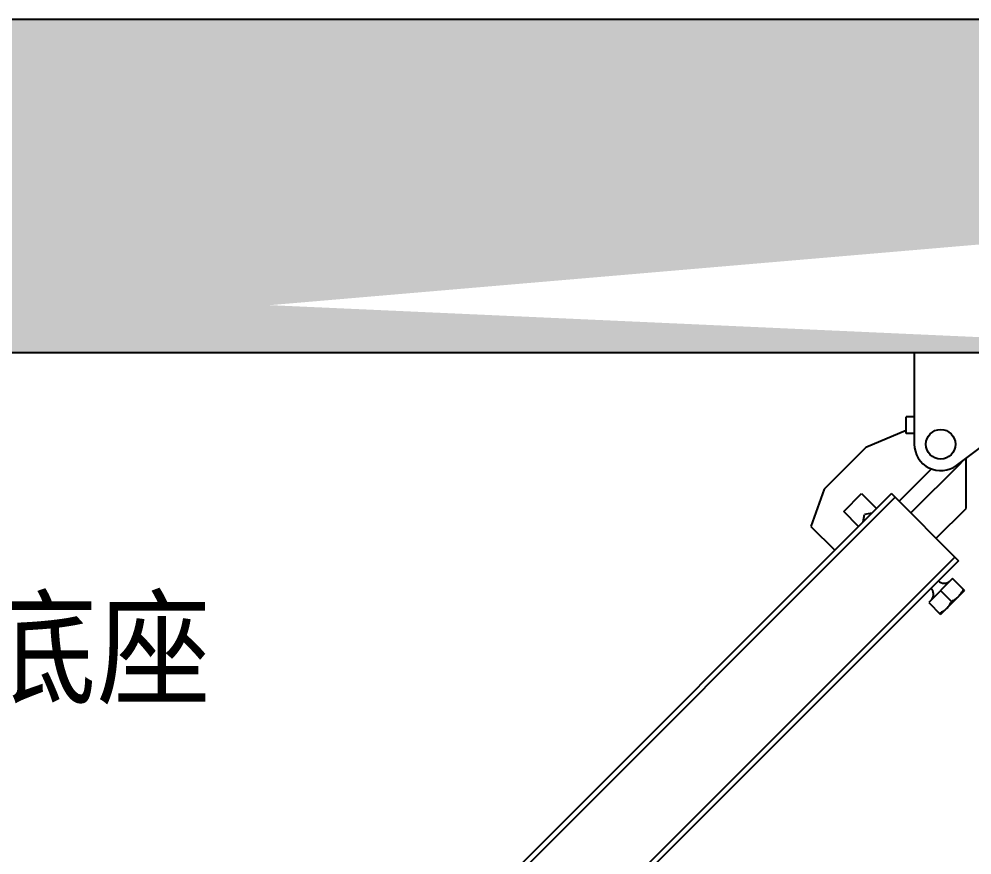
# Model space of a CAD drawing. Extents: x 69728788 to 150676229, y 20327566 to 43663798.
# Drawn here: x 75470643 to 75472698, y 20755051 to 20756853 of the extents above; entities that cross this region are included whole.
import ezdxf

# ---------------------------------------------------------------- set-up
doc = ezdxf.new("R2010")
doc.units = 0
doc.header["$LTSCALE"] = 1000
doc.header["$MEASUREMENT"] = 0
doc.layers.get('0').update_dxf_attribs({"linetype": 'CONTINUOUS'})
for name, color, linetype in [('02___PRT_ALL_AXES', 7, 'CONTINUOUS'), ('03___PRT_ALL_CURVES', 7, 'CONTINUOUS'), ('11122', 7, 'CONTINUOUS'), ('TC', 151, 'CONTINUOUS')]:
    doc.layers.add(name, color=color, linetype=linetype)
doc.styles.add('_TEL_DIM', font='SIMPLEX', dxfattribs={"width": 0.8, "height": 3.5, "bigfont": 'HZTXT'})

msp = doc.modelspace()

# ---------------------------------------------------------------- hatches: boundary and pattern name
at = {"layer": '11122'}
h = msp.add_hatch(dxfattribs=at)
h.set_pattern_fill('AR-CONC', color=256, scale=50, style=0)
h.set_pattern_definition([(50, (74975082.3, 21395942.1), (358.63009, -31.37607), [37.5, -412.5]), (355, (74975082.3, 21395942.1), (-69.37567, 376.09607), [30, -330]), (100.4514, (74975112.18, 21395939.5), (289.25469, 344.71977), [31.8701, -350.57106]), (46.1842, (74975082.3, 21396042.1), (533.62052, -82.7595), [56.25, -618.75]), (96.6356, (74975126.76, 21396035.2), (467.33135, 487.05894), [47.80514, -525.8565]), (351.1842, (74975082.3, 21396042.1), (467.33097, 487.0593), [45, -495]), (21, (74975132.3, 21396017.1), (298.45353, -201.30945), [37.5, -412.5]), (326, (74975132.3, 21396017.1), (121.65767, 362.57502), [30, -330]), (71.4514, (74975157.16, 21396000.32), (420.11131, 161.26525), [31.8701, -350.57106]), (37.5, (74975082.29, 21395942.1), (6.079928, 166.446927), [0, -326, 0, -335, 0, -331.25]), (7.5, (74975082.29, 21395942.1), (131.53477, 197.205856), [0, -191, 0, -318.5, 0, -126.25]), (327.5, (74974970.79, 21395942.1), (266.911218, -11.277436), [0, -125, 0, -390, 0, -517.5]), (317.5, (74974920.8, 21395942.1), (291.593085, 50.05249), [0, -162.5, 0, -259, 0, -367.5])])
edge = h.paths.add_edge_path()
edge.add_line((75462987.9, 20756457.5), (75462603.6, 20756540.9))
edge.add_line((75462603.6, 20756540.9), (75462788.7, 20756612.5))
edge.add_line((75462788.7, 20756404.2), (75462987.9, 20756457.5))
edge.add_line((75462788.7, 20756404.2), (75462788.7, 20756134.3))
edge.add_line((75462788.7, 20756853.4), (75462788.7, 20756612.5))
edge.add_line((75462788.7, 20756853.4), (75473449.6, 20756853.4))
edge.add_line((75462788.7, 20756134.3), (75473449.6, 20756134.3))
edge.add_line((75466885.1, 20756430.2), (75466844.5, 20756430.2))
edge.add_line((75466790.8, 20756480.3), (75466890.9, 20756480.3))
edge.add_line((75466837.2, 20756430.2), (75466796.6, 20756430.2))
edge.add_line((75466837.2, 20756398.4), (75466844.5, 20756398.4))
edge.add_line((75466796.6, 20756353.5), (75466796.4, 20756353.5))
edge.add_line((75466844.5, 20756361.9), (75466837.2, 20756361.9))
edge.add_line((75466885.2, 20756353.5), (75466885.1, 20756353.5))
edge.add_line((75466790.8, 20756480.3), (75466799.1, 20756430.2))
edge.add_line((75466890.9, 20756480.3), (75466882.6, 20756430.2))
edge.add_line((75466885.2, 20756361.9), (75466885.2, 20756134.3))
edge.add_line((75466885.1, 20756430.2), (75466885.1, 20756361.9))
edge.add_line((75466844.5, 20756430.2), (75466844.5, 20756361.9))
edge.add_line((75466837.2, 20756430.2), (75466837.2, 20756361.9))
edge.add_line((75466796.6, 20756430.2), (75466796.6, 20756361.9))
edge.add_line((75466796.4, 20756361.9), (75466796.4, 20756134.3))
edge.add_line((75466307.4, 20756480.6), (75466299.1, 20756430.5))
edge.add_line((75466307.4, 20756480.6), (75466207.2, 20756480.6))
edge.add_line((75466261, 20756430.5), (75466301.6, 20756430.5))
edge.add_line((75466213, 20756430.5), (75466253.7, 20756430.5))
edge.add_line((75466261, 20756398.6), (75466253.7, 20756398.6))
edge.add_line((75466301.6, 20756362.1), (75466301.7, 20756362.1))
edge.add_line((75466253.7, 20756362.1), (75466261, 20756362.1))
edge.add_line((75466212.9, 20756362.1), (75466213, 20756362.1))
edge.add_line((75466207.2, 20756480.6), (75466215.5, 20756430.5))
edge.add_line((75466212.9, 20756362.1), (75466212.9, 20756134.3))
edge.add_line((75466213, 20756430.5), (75466213, 20756362.1))
edge.add_line((75466253.7, 20756430.5), (75466253.7, 20756362.1))
edge.add_line((75466261, 20756430.5), (75466261, 20756362.1))
edge.add_line((75466301.6, 20756430.5), (75466301.6, 20756362.1))
edge.add_line((75466301.7, 20756362.1), (75466301.7, 20756134.3))
edge.add_line((75465727.4, 20756480.6), (75465735.8, 20756430.5))
edge.add_line((75465727.4, 20756480.6), (75465827.7, 20756480.6))
edge.add_line((75465773.9, 20756430.5), (75465733.3, 20756430.5))
edge.add_line((75465821.8, 20756430.5), (75465781.2, 20756430.5))
edge.add_line((75465773.9, 20756398.6), (75465781.2, 20756398.6))
edge.add_line((75465733.3, 20756362.1), (75465733.1, 20756362.1))
edge.add_line((75465781.2, 20756362.1), (75465773.9, 20756362.1))
edge.add_line((75465822, 20756362.1), (75465821.8, 20756362.1))
edge.add_line((75465827.7, 20756480.6), (75465819.3, 20756430.5))
edge.add_line((75465822, 20756362.1), (75465822, 20756134.3))
edge.add_line((75465821.8, 20756430.5), (75465821.8, 20756362.1))
edge.add_line((75465781.2, 20756430.5), (75465781.2, 20756362.1))
edge.add_line((75465773.9, 20756430.5), (75465773.9, 20756362.1))
edge.add_line((75465733.3, 20756430.5), (75465733.3, 20756362.1))
edge.add_line((75465733.1, 20756362.1), (75465733.1, 20756134.3))
edge.add_line((75469406.1, 20756430.2), (75469446.7, 20756430.2))
edge.add_line((75469500.5, 20756480.3), (75469400.3, 20756480.3))
edge.add_line((75469454, 20756430.2), (75469494.6, 20756430.2))
edge.add_line((75469454, 20756398.4), (75469446.7, 20756398.4))
edge.add_line((75469494.6, 20756353.5), (75469494.8, 20756353.5))
edge.add_line((75469446.7, 20756361.9), (75469454, 20756361.9))
edge.add_line((75469406, 20756353.5), (75469406.1, 20756353.5))
edge.add_line((75469500.5, 20756480.3), (75469492.1, 20756430.2))
edge.add_line((75469400.3, 20756480.3), (75469408.6, 20756430.2))
edge.add_line((75469406, 20756361.9), (75469406, 20756134.3))
edge.add_line((75469406.1, 20756430.2), (75469406.1, 20756361.9))
edge.add_line((75469446.7, 20756430.2), (75469446.7, 20756361.9))
edge.add_line((75469454, 20756430.2), (75469454, 20756361.9))
edge.add_line((75469494.6, 20756430.2), (75469494.6, 20756361.9))
edge.add_line((75469494.8, 20756361.9), (75469494.8, 20756134.3))
edge.add_line((75470564.1, 20756480.6), (75470555.7, 20756430.5))
edge.add_line((75470564.1, 20756480.6), (75470463.8, 20756480.6))
edge.add_line((75470517.6, 20756430.5), (75470558.2, 20756430.5))
edge.add_line((75470469.7, 20756430.5), (75470510.3, 20756430.5))
edge.add_line((75470517.6, 20756398.6), (75470510.3, 20756398.6))
edge.add_line((75470558.2, 20756362.1), (75470558.4, 20756362.1))
edge.add_line((75470510.3, 20756362.1), (75470517.6, 20756362.1))
edge.add_line((75470469.5, 20756362.1), (75470469.7, 20756362.1))
edge.add_line((75470463.8, 20756480.6), (75470472.2, 20756430.5))
edge.add_line((75470469.5, 20756362.1), (75470469.5, 20756134.3))
edge.add_line((75470469.7, 20756430.5), (75470469.7, 20756362.1))
edge.add_line((75470510.3, 20756430.5), (75470510.3, 20756362.1))
edge.add_line((75470517.6, 20756430.5), (75470517.6, 20756362.1))
edge.add_line((75470558.2, 20756430.5), (75470558.2, 20756362.1))
edge.add_line((75470558.4, 20756362.1), (75470558.4, 20756134.3))
edge.add_line((75469984.1, 20756480.6), (75469992.4, 20756430.5))
edge.add_line((75469984.1, 20756480.6), (75470084.3, 20756480.6))
edge.add_line((75470030.6, 20756430.5), (75469989.9, 20756430.5))
edge.add_line((75470078.5, 20756430.5), (75470037.9, 20756430.5))
edge.add_line((75470030.6, 20756398.6), (75470037.9, 20756398.6))
edge.add_line((75469989.9, 20756362.1), (75469989.8, 20756362.1))
edge.add_line((75470037.9, 20756362.1), (75470030.6, 20756362.1))
edge.add_line((75470078.6, 20756362.1), (75470078.5, 20756362.1))
edge.add_line((75470084.3, 20756480.6), (75470076, 20756430.5))
edge.add_line((75470078.6, 20756362.1), (75470078.6, 20756134.3))
edge.add_line((75470078.5, 20756430.5), (75470078.5, 20756362.1))
edge.add_line((75470037.9, 20756430.5), (75470037.9, 20756362.1))
edge.add_line((75470030.6, 20756430.5), (75470030.6, 20756362.1))
edge.add_line((75469989.9, 20756430.5), (75469989.9, 20756362.1))
edge.add_line((75469989.8, 20756362.1), (75469989.8, 20756134.3))
edge.add_line((75473648.8, 20756447.2), (75473264.5, 20756530.5))
edge.add_line((75473264.5, 20756530.5), (75473449.6, 20756602.2))
edge.add_line((75473449.6, 20756393.9), (75473648.8, 20756447.2))
edge.add_line((75473449.6, 20756393.9), (75473449.6, 20756123.9))
edge.add_line((75473449.6, 20756843.1), (75473449.6, 20756602.2))
edge.add_line((75472830.8, 20756480.1), (75472930.9, 20756480.1))
edge.add_line((75472877.2, 20756430), (75472836.6, 20756430))
edge.add_line((75472925.1, 20756430), (75472884.5, 20756430))
edge.add_line((75472877.2, 20756398.2), (75472884.5, 20756398.2))
edge.add_line((75472830.8, 20756480.1), (75472839.2, 20756430))
edge.add_line((75472925.1, 20756430), (75472925.1, 20756361.8))
edge.add_line((75472884.5, 20756430), (75472884.5, 20756361.8))
edge.add_line((75472877.2, 20756430), (75472877.2, 20756361.8))
edge.add_line((75472836.6, 20756430), (75472836.6, 20756361.8))
edge.add_line((75472930.9, 20756480.1), (75472922.6, 20756430))
edge.add_line((75472836.6, 20756361.8), (75472836.5, 20756361.8))
edge.add_line((75472884.5, 20756361.8), (75472877.2, 20756361.8))
edge.add_line((75472925.2, 20756361.8), (75472925.1, 20756361.8))
edge.add_line((75472925.2, 20756361.8), (75472925.2, 20756134.3))
edge.add_line((75472836.5, 20756361.8), (75472836.5, 20756134.3))

# ---------------------------------------------------------------- linework, layer by layer
at = {"color": 0, "linetype": 'Continuous'}
for p, q in [((75472573.7, 20756134.3), (75472573.7, 20755936.4)), ((75472573.7, 20756134.3), (75472994.2, 20756134.3)), ((75472555.9, 20755959.6), (75472555.9, 20755995.5)), ((75472573.7, 20755995.5), (75472555.9, 20755995.5)), ((75472555.9, 20755966.3), (75472469.4, 20755929.6)), ((75472573.7, 20755959.6), (75472555.9, 20755959.6))]:
    msp.add_line(p, q, dxfattribs=at)
at = {"color": 7, "linetype": 'Continuous'}
for p, q in [((75472664.8, 20755890.9), (75472960.5, 20756113.8)), ((75472469.4, 20755929.6), (75472379.3, 20755839.5)), ((75472685.2, 20755797.9), (75472685.2, 20755906.3)), ((75472610.6, 20755883.5), (75472540.8, 20755813.7)), ((75472672.4, 20755894.5), (75472566.2, 20755788.3)), ((75472379.3, 20755839.5), (75472350.6, 20755759.3)), ((75472524.3, 20755830.1), (75470678.1, 20753983.8)), ((75472532.4, 20755822), (75470689.1, 20753978.8)), ((75472421.4, 20755791.5), (75472460, 20755830.1)), ((75472460, 20755830.1), (75472492.2, 20755797.9)), ((75472524.3, 20755830.1), (75472669.1, 20755685.3)), ((75472620.9, 20755733.6), (75472685.2, 20755797.9)), ((75472453.6, 20755759.3), (75472421.4, 20755791.5)), ((75472350.6, 20755759.3), (75472402.1, 20755707.8)), ((75472661.1, 20755693.3), (75470817.8, 20753850.1)), ((75472669.1, 20755685.3), (75470825.8, 20753842)), ((75472656.3, 20755646.7), (75472604.8, 20755595.2))]:
    msp.add_line(p, q, dxfattribs=at)
msp.add_arc((75472630.6, 20755936.4), 56.9, 180, 307.0107, dxfattribs=at)
at = {"color": 0, "linetype": 'Continuous'}
msp.add_arc((75472630.6, 20755936.4), 59.2, 314.9988, 322.2479, dxfattribs=at)
at = {"layer": '02___PRT_ALL_AXES', "color": 7, "linetype": 'Continuous'}
for p, q in [((75472463.7, 20755769.4), (75472466.4, 20755785)), ((75472482.1, 20755787.8), (75472466.4, 20755785)), ((75472682, 20755621), (75472656.3, 20755646.7)), ((75472682, 20755621), (75472630.5, 20755569.5)), ((75472654, 20755597.5), (75472630.5, 20755621)), ((75472604.8, 20755595.2), (75472630.5, 20755569.5))]:
    msp.add_line(p, q, dxfattribs=at)
at = {"layer": '02___PRT_ALL_AXES', "color": 0, "linetype": 'Continuous'}
msp.add_circle((75472630.6, 20755936.4), 31.9, dxfattribs=at)
at = {"layer": '02___PRT_ALL_AXES', "color": 7, "linetype": 'Continuous'}
for centre, start, end in [((75472638.7, 20755654.9), 225, 307.3719), ((75472596.6, 20755612.8), 322.6281, 45)]:
    msp.add_arc(centre, 18.4, start, end, dxfattribs=at)
for points, knots in [([(75472679.7, 20755623.3), (75472678.3, 20755620.5), (75472675.2, 20755615.1), (75472671.3, 20755610.3), (75472669.1, 20755608.1)], [0, 0, 0, 0, 0.501873, 1, 1, 1, 1]), ([(75472654, 20755597.5), (75472652.6, 20755594.7), (75472649.5, 20755589.4), (75472645.6, 20755584.5), (75472643.4, 20755582.4)], [0, 0, 0, 0, 0.501873, 1, 1, 1, 1]), ([(75472669.1, 20755608.1), (75472666.9, 20755605.9), (75472662.1, 20755602), (75472656.7, 20755598.9), (75472654, 20755597.5)], [0, 0, 0, 0, 0.498127, 1, 1, 1, 1]), ([(75472643.4, 20755582.4), (75472641.2, 20755580.2), (75472636.4, 20755576.2), (75472631, 20755573.2), (75472628.2, 20755571.8)], [0, 0, 0, 0, 0.498127, 1, 1, 1, 1])]:
    msp.add_open_spline(points, degree=3, knots=knots, dxfattribs=at)
at = {"layer": '03___PRT_ALL_CURVES', "color": 4, "linetype": 'Continuous'}
msp.add_line((75472682, 20755621), (75472630.5, 20755569.5), dxfattribs=at)
at = {"layer": 'TC', "color": 0}
for points in [[(75462788.7, 20756853.4), (75473449.6, 20756853.4)], [(75462788.7, 20756134.3), (75473449.6, 20756134.3)]]:
    msp.add_lwpolyline(points, dxfattribs=at)

# ---------------------------------------------------------------- texts
at = {"color": 4, "insert": (75470565.3, 20755596.2), "char_height": 200, "width": 631, "attachment_point": 1, "style": '_TEL_DIM'}
msp.add_mtext('\\fￋￎￌﾣﾤ|b0|i0|c134|p2;\\W0.9000000000;\\T1.0000000000;\\o\\l底座', dxfattribs=at)

doc.saveas('drawing.dxf')
